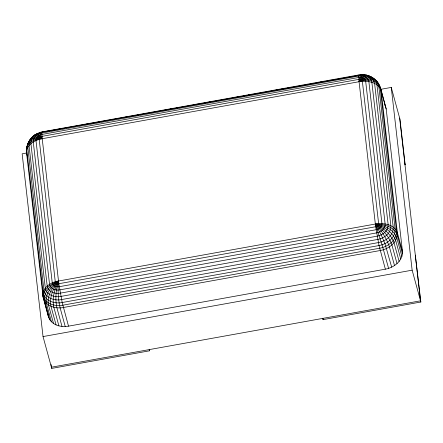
<?xml version="1.0" encoding="UTF-8"?>
<svg xmlns="http://www.w3.org/2000/svg" width="443" height="443" viewBox="0 0 443 443"><rect width="100%" height="100%" fill="white"/><g stroke="black" fill="none" stroke-linecap="round" stroke-linejoin="round"><path stroke-width="0.66" d="M39.615 132.822L39.637 132.485L42.113 131.864L358.963 74.884C368.089 73.161 377.752 78.965 380.515 87.847L386.191 108.978L402.449 251.297C403.136 260.794 393.921 267.716 385.36 269.178L68.51 326.159C61.079 327.582 51.659 325.162 48.675 317.493L43.569 298.837C39.687 289.345 50.17 282.058 58.476 281.023L375.321 224.042C383.206 222.702 394.132 224.141 397.349 232.636L402.449 251.297M386.191 108.978L381.085 90.317C377.868 81.822 366.948 80.377 359.063 81.717L42.212 138.703C37.262 138.305 31.32 138.847 28.103 143.133L26.746 147.331L26.453 151.916L42.999 296.367L48.675 317.493M31.852 138.172L32.311 136.942L35.102 134.644L39.637 132.485L42.212 138.703L58.814 283.725L62.186 302.53L68.51 326.159M30.074 139.778L32.311 136.942L35.102 134.644L41.913 132.18L361.538 74.889M28.103 143.133L26.746 147.331L26.746 149.745L43.01 292.07C44.222 300.786 54.544 304.158 62.186 302.53L379.031 245.549C387.077 244.176 395.737 237.675 395.095 228.749L378.837 86.424L377.242 81.955C372.12 77.641 364.633 79.147 359.063 81.717L375.658 226.744L379.031 245.549L385.36 269.178M361.471 74.601L360.868 74.961L359.816 77.353L359.063 81.717C366.095 79.369 378.25 79.33 380.232 88.29L396.491 230.609C397.166 239.962 388.09 246.779 379.657 248.218L62.812 305.199C54.805 306.905 43.984 303.366 42.716 294.235M29.869 140.243L28.33 142.508L30.489 138.847L33.175 136.128C36.365 134.938 39.571 137.136 42.212 138.703L41.825 133.055L42.113 131.864L42.417 132.125M34.488 135.27L36.459 134.157M38.552 133.243L36.946 133.88L37.278 133.421L38.668 134.068L42.212 138.703C34.875 139.91 25.09 145.298 26.735 154.042C25.943 148.184 27.449 142.164 31.564 137.812C34.942 136.023 38.918 137.396 42.212 138.703C36.808 139.019 30.794 140.647 27.61 145.382L43.874 289.932C44.987 297.962 54.506 301.068 61.549 299.573L378.394 242.587C385.809 241.324 393.788 235.333 393.196 227.104L376.938 84.785C376.439 79.131 371.079 76.517 366.311 75.077C362.789 75.526 360.768 78.97 359.063 81.717L358.669 76.069L358.963 74.884L359.262 75.138M46.493 131.388L47.855 131.145M49.217 130.901L50.574 130.657M53.974 130.043L55.336 129.799M58.736 129.19L60.093 128.946M66.212 127.844L67.574 127.601M78.45 125.64L79.812 125.397M85.931 124.3L87.293 124.051M88.65 123.807L90.012 123.564M93.412 122.955L94.769 122.705M98.169 122.096L99.531 121.853M105.65 120.751L107.007 120.507M117.888 118.552L119.25 118.309M125.369 117.207L126.726 116.963M128.088 116.714L129.445 116.47M132.845 115.861L134.207 115.617M137.607 115.003L138.964 114.759M145.082 113.657L146.445 113.414M149.845 112.804L151.201 112.561M157.326 111.459L158.683 111.215M164.802 110.113L166.164 109.87M167.52 109.626L170.92 109.011M172.283 108.768L173.639 108.524M177.039 107.909L178.402 107.666M189.283 105.711L190.64 105.467M196.758 104.365L198.121 104.122M204.24 103.02L205.596 102.776M206.959 102.532L210.359 101.918M211.715 101.674L213.077 101.43M216.477 100.821L217.84 100.578M228.715 98.617L230.078 98.374M236.197 97.272L237.553 97.028M243.672 95.926L245.034 95.682M248.434 95.073L249.791 94.83M251.153 94.581L252.516 94.337M255.916 93.728L257.272 93.484M268.153 91.524L269.51 91.28M275.629 90.178L276.991 89.935M280.391 89.325L281.748 89.082M283.11 88.838L284.472 88.589M287.867 87.98L289.229 87.736M290.591 87.492L291.948 87.249M295.348 86.634L296.71 86.391M300.11 85.781L301.467 85.532M319.824 82.232L321.186 81.988M322.548 81.745L323.905 81.501M327.305 80.886L328.667 80.643M330.024 80.399L331.386 80.155M334.786 79.541L336.143 79.297M339.543 78.688L340.905 78.444M26.918 152.957L22.15 153.815L43.032 336.575L51.737 368.399L149.551 350.806L149.396 349.444M381.046 89.27L391.263 87.432L399.968 119.256L405.19 164.946L404.863 163.749M43.032 336.575L412.145 270.186L420.85 302.015L323.036 319.608L322.709 318.412M363.221 74.856L367.574 75.365L368.31 75.925M360.868 74.961C365.569 74.634 371.228 77.209 371.876 82.354L388.14 224.673C388.577 230.781 382.658 235.227 377.154 236.169L60.303 293.15C55.076 294.263 48.016 291.954 47.191 285.995L30.927 143.67C30.561 139.91 33.015 136.505 36.033 134.511L38.713 135.702L42.212 138.703C38.319 137.812 33.812 137.319 30.307 139.661L29.454 141.605L29.022 145.559L45.28 287.884C46.266 294.988 54.683 297.74 60.912 296.411L377.763 239.43C384.319 238.312 391.379 233.007 390.853 225.736L374.595 83.411L373.294 79.768L370.414 76.872C366.095 76.501 362.202 79.02 359.063 81.717C360.131 79.164 360.979 75.587 363.952 74.668L364.905 74.9M370.282 76.75L373.709 78.405L374.479 79.391M371.35 77.115C367.037 73.61 361.776 78.367 359.063 81.717C364.14 78.051 374.047 75.338 377.342 82.553M378.566 84.535L380.515 87.847L381.085 90.317L397.349 232.636C398.03 242.138 388.816 249.055 380.255 250.516L63.404 307.503C55.53 309.153 44.289 305.836 43.281 296.666C43.802 288.637 51.482 283.387 58.476 281.023C57.717 289.971 58.055 299.108 60.126 307.868L65.232 326.524M377.242 81.955L378.56 83.6L379.751 86.889M384.773 104.792L385.615 106.508M415.301 255.129L420.85 302.015M402.454 253.867L397.349 235.211C394.087 226.655 383.655 223.865 375.321 224.042L382.071 244.791L388.589 268.369M401.89 256.464L396.784 237.802C393.545 229.219 383.843 225.138 375.321 224.042L381.213 234.862L384.967 243.644L391.673 267.151M400.765 259.005L395.665 240.344C392.492 231.75 383.749 226.5 375.321 224.042C381.451 230.598 386.617 238.306 389.408 246.889L394.514 265.545M399.132 261.414L394.026 242.753C390.953 234.164 383.328 227.907 375.321 224.042C382.569 229.297 388.976 236.379 391.917 244.957L397.022 263.618M149.225 349.61L149.551 350.806M26.918 154.712L27.283 156.041M61.998 326.441L56.892 307.78C54.971 298.947 55.962 289.639 58.476 281.023C51.111 284.699 43.148 292.12 44.693 301.124L49.799 319.785M58.913 325.904L53.808 307.243C52.014 298.338 54.417 288.991 58.476 281.023C51.499 285.907 44.771 294.13 46.338 303.167L51.443 321.828M56.073 324.935L50.967 306.274C49.267 297.303 53.149 288.105 58.476 281.023C52.174 287.058 46.831 295.88 48.453 304.9L53.553 323.562M399.641 118.059L420.523 300.819L51.41 367.203L51.1 364.473M391.263 87.432L412.145 270.186M322.881 318.24L323.036 319.608M47.944 313.65L48.104 315.028M51.504 366.35L51.737 368.399M33.557 139.412L33.275 141.993L49.538 284.317C50.181 288.952 55.674 290.746 59.744 289.883L376.589 232.896C380.869 232.165 385.476 228.71 385.133 223.959L368.875 81.634C368.227 76.999 362.734 75.205 358.669 76.069L41.825 133.055C38.297 133.714 34.809 135.918 33.557 139.412M36.193 138.809L35.999 140.575L52.257 282.9C52.7 286.073 56.455 287.302 59.24 286.71L376.085 229.723C379.014 229.225 382.165 226.86 381.932 223.61L365.669 81.285C365.231 78.118 361.471 76.888 358.692 77.481L41.847 134.462C39.433 134.916 37.046 136.422 36.193 138.809M39.106 138.57L55.27 281.792C55.491 283.404 57.402 284.024 58.814 283.725L375.658 226.744L377.248 226.113L378.333 224.978L378.627 223.637L362.368 81.313C362.141 79.707 360.237 79.081 358.824 79.38L41.974 136.366L39.948 137.33L39.106 138.57"/></g></svg>
